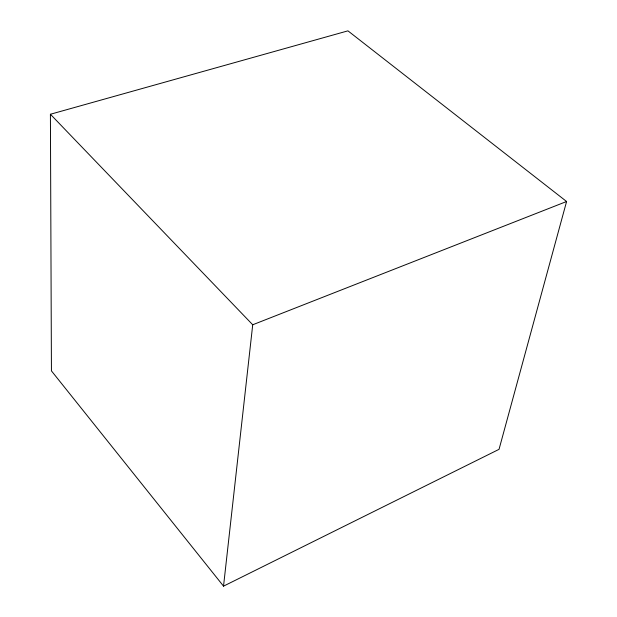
<?xml version="1.0" encoding="UTF-8"?>
<svg xmlns="http://www.w3.org/2000/svg" width="617" height="617" viewBox="0 0 617 617"><rect width="100%" height="100%" fill="white"/><g stroke="black" fill="none" stroke-linecap="round" stroke-linejoin="round"><path stroke-width="0.93" d="M223.531 586.15L252.723 324.766L50.409 114.253L347.942 30.85L566.591 201.504L499.037 449.338L223.531 586.15L51.435 370.871L50.409 114.253M252.723 324.766L566.591 201.504"/></g></svg>
